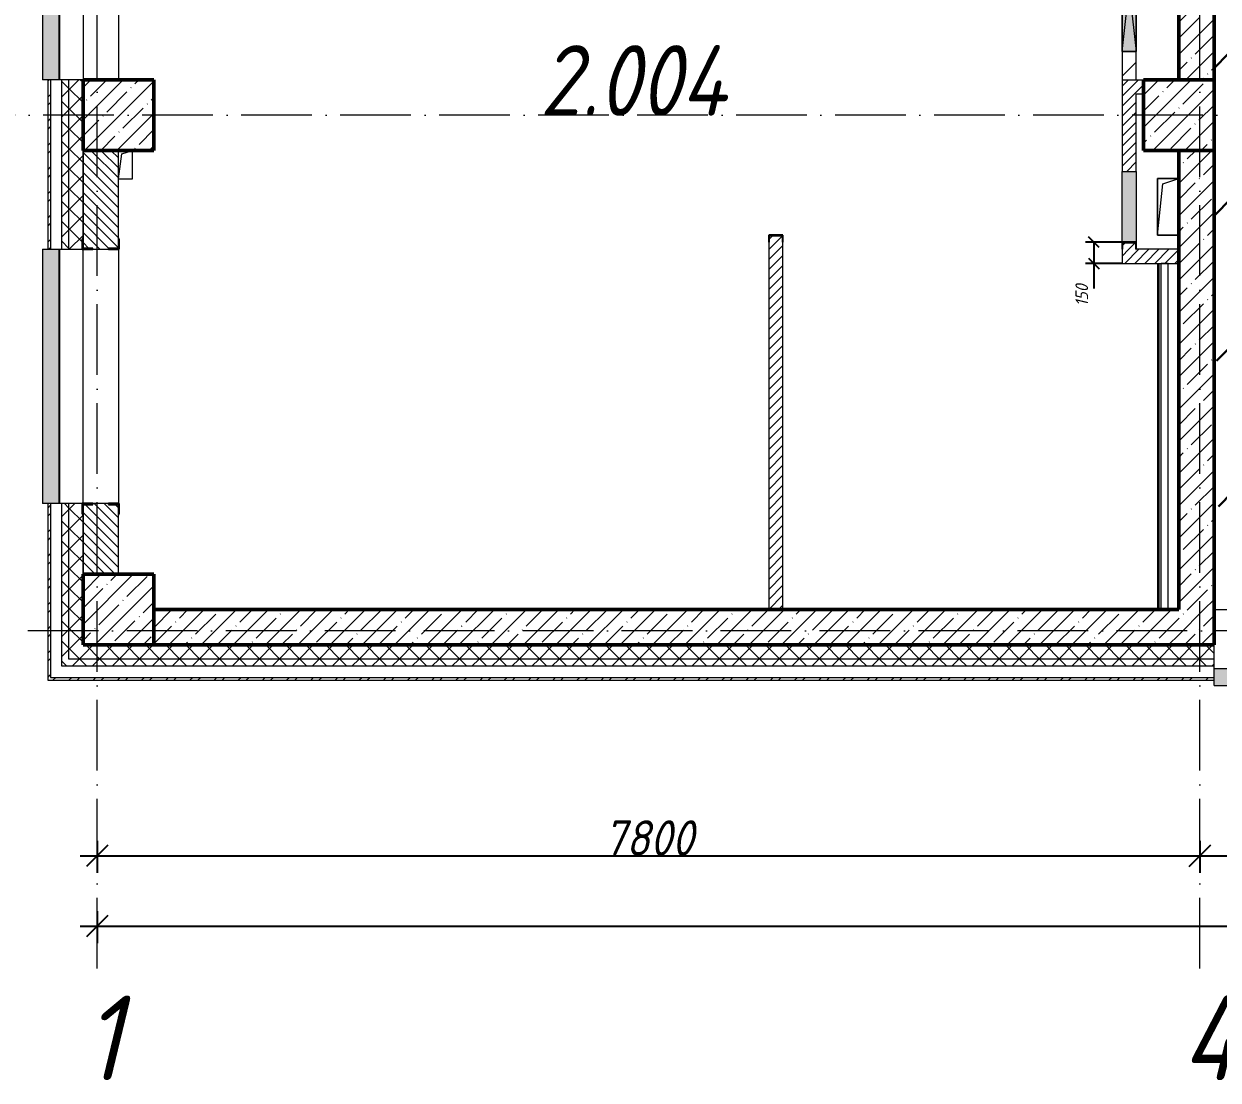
# Model space of a CAD drawing. Header units: millimetres. Extents: x -606178 to 312196, y -19338 to 632709.
# Drawn here: x -267770 to -259323, y 503896 to 511370 of the extents above; entities that cross this region are included whole.
import ezdxf

# ---------------------------------------------------------------- set-up
doc = ezdxf.new("R2010")
doc.units = ezdxf.units.MM
doc.linetypes.add('50_200_ШТРИХ_1Т_ш5_п1_п1_', pattern=[700, 500, -100, 0, -100])
for name, color, linetype, lineweight in [('4) ЛЕстницы', 5, 'Continuous', 30), ('A-____-____-DIMS', 7, 'Continuous', 9), ('A-DETL-GENF-OTLN', 7, 'Continuous', 9), ('A-FLOR-____-OTLN', 7, 'Continuous', 9), ('A-GENM-____-MCUT', 7, 'Continuous', 25), ('A-GENM-____-OTLN', 7, 'Continuous', 9), ('A-GENM-____-OTLN-1', 7, 'Continuous', 25), ('A-GLAZ-____-OTLN', 7, 'Continuous', 9), ('A-WALL-____-MCUT', 7, 'Continuous', 13), ('A-WALL-____-MCUT-1', 7, 'Continuous', 9), ('A-WALL-____-MCUT-2', 7, 'Continuous', 50), ('A-WALL-____-OTLN', 7, 'Continuous', 9), ('A-WALL-____-PATT-1', 7, 'Continuous', 9), ('A-WALL-FNSH-MCUT-1', 7, 'Continuous', 9), ('S-COLS-____-MCUT', 7, 'Continuous', 50), ('S-COLS-____-OTLN', 7, 'Continuous', 9), ('S-GRID-____-IDEN', 7, 'Continuous', 9), ('S-GRID-____-OTLN-1', 7, '50_200_ШТРИХ_1Т_ш5_п1_п1_', 9), ('Марки помещений', 7, 'Continuous', 9)]:
    doc.layers.add(name, color=color, linetype=linetype, lineweight=lineweight)
doc.layers.add('A-GLAZ-____-OTLN-1', color=7, linetype='Continuous', lineweight=9, true_color=0xc0c0c0)
doc.styles.add('ISOCPEUR_I_2', font='isocpeui.ttf', dxfattribs={"width": 0.85, "height": 2.3})
doc.styles.add('ISOCPEUR_I_7', font='isocpeui.ttf', dxfattribs={"width": 0.9, "height": 90})
doc.styles.add('ISOCPEUR_I_9', font='isocpeui.ttf', dxfattribs={"width": 0.9, "height": 250})
doc.dimstyles.new('ISO-1_8_0_9К_СРЕДНИЙ_Кладочные_1', dxfattribs={"dimscale": 304.8, "dimtxt": 89.638306, "dimasz": 0.246063, "dimexe": 0.19685, "dimexo": 0, "dimgap": 0, "dimtad": 1, "dimdec": 3, "dimrnd": 0.001, "dimdsep": 46, "dimtxsty": 'ISOCPEUR_I_7', "dimblk1": 'OBLIQUE', "dimblk2": 'OBLIQUE', "dimsah": 1, "dimcen": 0.09, "dimdle": 0.19685, "dimazin": 0, "dimtfac": 1, "dimtdec": 4, "dimtix": 1, "dimtmove": 0, "dimatfit": 3, "dimfxl": 1, "dimtvp": 1, "dimtolj": 1, "dimtzin": 0, "dimarcsym": 2})
doc.dimstyles.new('ISO-2_5_0_9К_БОЛЬШОЙ_ОСИ', dxfattribs={"dimscale": 304.8, "dimtxt": 248.995294, "dimasz": 0.492126, "dimexe": 0.393701, "dimexo": 0, "dimgap": 0, "dimtad": 1, "dimdec": 0, "dimzin": 0, "dimdsep": 46, "dimtxsty": 'ISOCPEUR_I_9', "dimblk1": 'OBLIQUE', "dimblk2": 'OBLIQUE', "dimsah": 1, "dimcen": 0.09, "dimdle": 0.393701, "dimazin": 0, "dimtfac": 1, "dimtdec": 4, "dimtix": 1, "dimtmove": 0, "dimatfit": 3, "dimfxl": 1, "dimtvp": 1, "dimtolj": 1, "dimtzin": 0, "dimarcsym": 2})
pattern_1 = [(45, (-264901.3, 451794.26), (-70.71068, 70.71068), []), (135, (-264901.3, 451794.26), (-70.71068, -70.71068), [])]
pattern_2 = [(45, (-264901.3, 451794.26), (-114.04925, 114.04925), []), (45, (-264787.25, 451794.26), (-114.04925, 114.04925), [201.612, -40.322, 3.353, -36.97])]
pattern_3 = [(45, (-264901.3, 451794.26), (-35.35534, 35.35534), [])]
pattern_4 = [(45, (-264901.3, 451794.26), (-85.53659, 85.53659), []), (45, (-264844.28, 451794.26), (-85.53659, 85.53659), [])]

# ---------------------------------------------------------------- blocks, each defined once
blk = doc.blocks.new('BSC_Колонна _Прямоугольная - 500х500-V21-АР1_План отверстий 2 этажа в осях 1-64_Ю-ЯЯ')
at = {"layer": 'S-COLS-____-OTLN'}
h = blk.add_hatch(dxfattribs=at)
h.set_pattern_fill('FP_30', color=256, style=0, pattern_type=2)
h.set_pattern_definition([(45, (2200, -55431.04), (-114.04925, 114.04925), []), (45, (2314.05, -55431.04), (-114.04925, 114.04925), [201.613, -40.323, 3.353, -36.97])])
h.paths.add_polyline_path([(-250, -250), (250, -250), (250, 250), (-250, 250), (-250, 179.1)], flags=0)
at = {"layer": 'S-COLS-____-MCUT'}
for p, q in [((250, 250), (-250, 250)), ((-250, 250), (-250, -250)), ((250, -250), (250, 250)), ((-250, -250), (250, -250))]:
    blk.add_line(p, q, dxfattribs=at)
blk = doc.blocks.new('BSC_Колонна _Прямоугольная - 500х500-V57-АР1_План отверстий 2 этажа в осях 1-64_Ю-ЯЯ')
at = {"layer": 'S-COLS-____-OTLN'}
h = blk.add_hatch(dxfattribs=at)
h.set_pattern_fill('FP_68', color=256, style=0, pattern_type=2)
h.set_pattern_definition([(45, (2200, -58931.04), (-114.04925, 114.04925), []), (45, (2314.05, -58931.04), (-114.04925, 114.04925), [201.613, -40.323, 3.353, -36.97])])
h.paths.add_polyline_path([(-250, -250), (250, -250), (250, 250), (-250, 250), (-250, -92)], flags=0)
at = {"layer": 'S-COLS-____-MCUT'}
for p, q in [((250, 250), (-250, 250)), ((-250, 250), (-250, -250)), ((250, -250), (250, 250)), ((-250, -250), (250, -250))]:
    blk.add_line(p, q, dxfattribs=at)
blk = doc.blocks.new('BSC_Колонна _Прямоугольная - 500х500-V58-АР1_План отверстий 2 этажа в осях 1-64_Ю-ЯЯ')
at = {"layer": 'S-COLS-____-OTLN'}
h = blk.add_hatch(dxfattribs=at)
h.set_pattern_fill('FP_69', color=256, style=0, pattern_type=2)
h.set_pattern_definition([(45, (-5300, -58931.04), (-114.04925, 114.04925), []), (45, (-5185.95, -58931.04), (-114.04925, 114.04925), [201.613, -40.323, 3.353, -36.97])])
h.paths.add_polyline_path([(-250, -250), (250, -250), (250, 250), (-250, 250)], flags=0)
at = {"layer": 'S-COLS-____-MCUT'}
for p, q in [((250, 250), (-250, 250)), ((-250, 250), (-250, -250)), ((250, -250), (250, 250)), ((-250, -250), (250, -250))]:
    blk.add_line(p, q, dxfattribs=at)
blk = doc.blocks.new('Фахверк_СКБ_Уголок - 250_2700-27497298-АР1_План отверстий 2 этажа в осях 1-64_Ю-ЯЯ')
at = {"layer": 'A-GENM-____-MCUT'}
for p, q in [((200, 181), (125, 181)), ((125, 181), (125, 106)), ((131, 106), (131, 175)), ((131, 175), (200, 175)), ((200, 175), (200, 181)), ((125, 106), (131, 106)), ((131, -6), (125, -6)), ((125, -6), (125, -81)), ((125, -81), (200, -81)), ((131, -75), (131, -6)), ((200, -75), (131, -75)), ((200, -81), (200, -75))]:
    blk.add_line(p, q, dxfattribs=at)
blk = doc.blocks.new('AR_Отверстие Ниша - Лючок-32405778-АР1_План отверстий 2 этажа в осях 1-64_Ю-ЯЯ')
at = {"layer": 'A-GLAZ-____-OTLN'}
blk.add_hatch(color=256, dxfattribs=at).paths.add_polyline_path([(-250, 50), (-250, -50), (250, -50), (250, 50)], flags=0)
for p, q in [((-250, 50), (250, 50)), ((250, 50), (250, -50)), ((250, -50), (-250, -50))]:
    blk.add_line(p, q, dxfattribs=at)
blk = doc.blocks.new('154_Фахверк_СКБ_Швеллер - Тип_100_3960_зеркало-29769493-АР1_План отверстий 2 этажа в осях 1-64_Ю-ЯЯ')
at = {"layer": 'A-GENM-____-MCUT'}
for p, q in [((175, 50), (125, 50)), ((125, 50), (125, -50)), ((128, 47), (175, 47)), ((128, -47), (128, 47)), ((175, 47), (175, 50)), ((125, -50), (175, -50)), ((175, -47), (128, -47)), ((175, -50), (175, -47))]:
    blk.add_line(p, q, dxfattribs=at)
blk = doc.blocks.new('154_Фахверк_СКБ_Швеллер - Тип_100_3960-28331862-АР1_План отверстий 2 этажа в осях 1-64_Ю-ЯЯ')
at = {"layer": 'A-GENM-____-MCUT'}
for p, q in [((175, 50), (125, 50)), ((125, 50), (125, -50)), ((128, 47), (175, 47)), ((128, -47), (128, 47)), ((175, 47), (175, 50)), ((125, -50), (175, -50)), ((175, -47), (128, -47)), ((175, -50), (175, -47))]:
    blk.add_line(p, q, dxfattribs=at)
blk = doc.blocks.new('AR_Отверстие прямоугольное _в плите_ - AR_Отверстие прямоугольное _в плите_-30459278-АР1_План отверстий 2 этажа в осях 1-64_Ю-ЯЯ')
at = {"layer": 'A-GENM-____-OTLN'}
for p, q in [((75, 200), (-75, 200)), ((-75, 200), (-75, -200)), ((-37.5, 162.5), (75, 200)), ((-75, -200), (-37.5, 162.5)), ((-75, -200), (75, -200))]:
    blk.add_line(p, q, dxfattribs=at)
blk = doc.blocks.new('AR_Отверстие прямоугольное _в плите_ - AR_Отверстие прямоугольное _в плите_-V165-АР1_План отверстий 2 этажа в осях 1-64_Ю-ЯЯ')
at = {"layer": 'A-GENM-____-OTLN'}
for p, q in [((50, 100), (-50, 100)), ((-25, 75), (50, 100)), ((50, -100), (50, 100)), ((-50, -100), (-25, 75)), ((-50, -100), (50, -100))]:
    blk.add_line(p, q, dxfattribs=at)
blk = doc.blocks.new('Отлив_СКБ - Отлив витража_120_НВФ-31885283-АР1_План отверстий 2 этажа в осях 1-64_Ю-ЯЯ')
at = {"layer": 'A-GLAZ-____-OTLN-1'}
for points in [[(426.1, -2), (1000, -2), (1000, 0), (0, 0), (0, -2)], [(426.1, -120), (1000, -120), (1000, -2), (0, -2), (0, -120)]]:
    blk.add_hatch(color=256, dxfattribs=at).paths.add_polyline_path(points, flags=0)
at = {"layer": 'A-GLAZ-____-OTLN'}
for p, q in [((0, 0), (1000, 0)), ((1000, -2), (0, -2)), ((0, -120), (0, -83)), ((1000, -83), (1000, -120)), ((0, -120), (1000, -120))]:
    blk.add_line(p, q, dxfattribs=at)
blk = doc.blocks.new('Отлив_СКБ - Отлив витража_120_НВФ-31885689-АР1_План отверстий 2 этажа в осях 1-64_Ю-ЯЯ')
at = {"layer": 'A-GLAZ-____-OTLN-1'}
for points in [[(1800, 2), (1800, 120), (0, 120), (0, 2), (737.3, 2)], [(1800, 0), (1800, 2), (0, 2), (0, 0), (737.3, 0)]]:
    blk.add_hatch(color=256, dxfattribs=at).paths.add_polyline_path(points, flags=0)
at = {"layer": 'A-GLAZ-____-OTLN'}
for p, q in [((0, 83), (0, 120)), ((1800, 120), (0, 120)), ((1800, 120), (1800, 83)), ((0, 2), (1800, 2)), ((1800, 0), (0, 0))]:
    blk.add_line(p, q, dxfattribs=at)
blk = doc.blocks.new('AR_Отверстие прямоугольное _в стене_ - AR_Отверстие прямоугольное _в стене__ОВ-36801996-АР1_План отверстий 2 этажа в осях 1-64_Ю-ЯЯ')
at = {"layer": 'A-GLAZ-____-OTLN'}
blk.add_hatch(color=256, dxfattribs=at).paths.add_polyline_path([(-450, -50), (450, -50), (450, 50), (-450, 50)], flags=0)
at = {"layer": 'A-DETL-GENF-OTLN'}
for p, q in [((-450, -50), (-450, 50)), ((-450, 50), (450, 50)), ((450, 50), (-450, -50)), ((-450, 50), (450, -50)), ((450, 50), (-450, 50)), ((-450, 50), (-450, -50)), ((450, 50), (450, -50)), ((450, -50), (450, 50)), ((450, -50), (-450, -50)), ((-450, -50), (450, -50))]:
    blk.add_line(p, q, dxfattribs=at)
blk = doc.blocks.new('_Oblique')
at = {"color": 0, "linetype": 'ByBlock', "lineweight": -2}
blk.add_line((-0.5, -0.5), (0.5, 0.5), dxfattribs=at)
blk = doc.blocks.new('*D4819')
at = {"layer": 'A-____-____-DIMS', "color": 0, "lineweight": -2, "transparency": 16777216}
for p, q in [((-267251.3, 505588.8), (-267251.3, 505362.7)), ((-259451.3, 505588.8), (-259451.3, 505362.7)), ((-267371.3, 505482.7), (-259331.3, 505482.7))]:
    blk.add_line(p, q, dxfattribs=at)
at = {"layer": 'Defpoints', "color": 0, "transparency": 16777216}
for p in [(-267251.3, 505588.8), (-259451.3, 505588.8), (-259451.3, 505482.7)]:
    blk.add_point(p, dxfattribs=at)
at = {"layer": 'A-____-____-DIMS', "color": 0, "lineweight": -2, "transparency": 16777216, "xscale": 150, "yscale": 150, "zscale": 150, "rotation": 180}
blk.add_blockref('_Oblique', (-267251.3, 505482.7), dxfattribs=at)
at = {"layer": 'A-____-____-DIMS', "color": 0, "lineweight": -2, "transparency": 16777216, "xscale": 150, "yscale": 150, "zscale": 150}
blk.add_blockref('_Oblique', (-259451.3, 505482.7), dxfattribs=at)
at = {"layer": 'A-____-____-DIMS', "color": 0, "transparency": 16777216, "insert": (-263351.3, 505609.3), "char_height": 250, "width": 758.478, "attachment_point": 5, "style": 'ISOCPEUR_I_9'}
blk.add_mtext('\\A1;7800', dxfattribs=at)
blk = doc.blocks.new('*D4820')
at = {"layer": 'A-____-____-DIMS', "color": 0, "lineweight": -2, "transparency": 16777216}
for p, q in [((-259451.3, 505588.8), (-259451.3, 505362.7)), ((-257151.3, 505588.8), (-257151.3, 505362.7)), ((-259571.3, 505482.7), (-257031.3, 505482.7))]:
    blk.add_line(p, q, dxfattribs=at)
at = {"layer": 'Defpoints', "color": 0, "transparency": 16777216}
for p in [(-259451.3, 505588.8), (-257151.3, 505588.8), (-257151.3, 505482.7)]:
    blk.add_point(p, dxfattribs=at)
at = {"layer": 'A-____-____-DIMS', "color": 0, "lineweight": -2, "transparency": 16777216, "xscale": 150, "yscale": 150, "zscale": 150, "rotation": 180}
blk.add_blockref('_Oblique', (-259451.3, 505482.7), dxfattribs=at)
at = {"layer": 'A-____-____-DIMS', "color": 0, "lineweight": -2, "transparency": 16777216, "xscale": 150, "yscale": 150, "zscale": 150}
blk.add_blockref('_Oblique', (-257151.3, 505482.7), dxfattribs=at)
at = {"layer": 'A-____-____-DIMS', "color": 0, "transparency": 16777216, "insert": (-258301.3, 505607.7), "char_height": 250, "width": 758.478, "attachment_point": 5, "style": 'ISOCPEUR_I_9'}
blk.add_mtext('\\A1;2300', dxfattribs=at)
blk = doc.blocks.new('*D4789')
at = {"layer": 'A-____-____-DIMS', "color": 0, "lineweight": -2, "transparency": 16777216}
for p, q in [((-267251.3, 505092), (-267251.3, 504865.9)), ((-193851.3, 505092), (-193851.3, 504865.9)), ((-267371.3, 504985.9), (-193731.3, 504985.9))]:
    blk.add_line(p, q, dxfattribs=at)
at = {"layer": 'Defpoints', "color": 0, "transparency": 16777216}
for p in [(-267251.3, 505092), (-193851.3, 505092), (-193851.3, 504985.9)]:
    blk.add_point(p, dxfattribs=at)
at = {"layer": 'A-____-____-DIMS', "color": 0, "lineweight": -2, "transparency": 16777216, "xscale": 150, "yscale": 150, "zscale": 150, "rotation": 180}
blk.add_blockref('_Oblique', (-267251.3, 504985.9), dxfattribs=at)
at = {"layer": 'A-____-____-DIMS', "color": 0, "lineweight": -2, "transparency": 16777216, "xscale": 150, "yscale": 150, "zscale": 150}
blk.add_blockref('_Oblique', (-193851.3, 504985.9), dxfattribs=at)
at = {"layer": 'A-____-____-DIMS', "color": 0, "transparency": 16777216, "insert": (-230551.3, 505112.5), "char_height": 250, "width": 971.082, "attachment_point": 5, "style": 'ISOCPEUR_I_9'}
blk.add_mtext('\\A1;73400', dxfattribs=at)
blk = doc.blocks.new('*D4928')
at = {"layer": 'A-____-____-DIMS', "color": 0, "lineweight": -2, "transparency": 16777216}
for p, q in [((-259953.3, 509825.3), (-260261.7, 509825.3)), ((-260201.7, 509825.3), (-260201.7, 509615.3)), ((-260001.3, 509675.3), (-260261.7, 509675.3)), ((-260201.7, 509675.3), (-260201.7, 509496.6))]:
    blk.add_line(p, q, dxfattribs=at)
at = {"layer": 'Defpoints', "color": 0, "transparency": 16777216}
for p in [(-260201.7, 509825.3), (-259953.3, 509825.3), (-260001.3, 509675.3)]:
    blk.add_point(p, dxfattribs=at)
at = {"layer": 'A-____-____-DIMS', "color": 0, "lineweight": -2, "transparency": 16777216, "xscale": 75, "yscale": 75, "zscale": 75}
for p, rotation in [((-260201.7, 509825.3), 90), ((-260201.7, 509675.3), 270)]:
    blk.add_blockref('_Oblique', p, dxfattribs=dict(at, rotation=rotation))
at = {"layer": 'A-____-____-DIMS', "color": 0, "transparency": 16777216, "insert": (-260331.9, 509372.5), "char_height": 90, "width": 368.207, "attachment_point": 1, "rotation": 90, "line_spacing_factor": 1.149209, "style": 'ISOCPEUR_I_7'}
blk.add_mtext('\\A1;150', dxfattribs=at)

msp = doc.modelspace()

# ---------------------------------------------------------------- hatches: boundary and pattern name
at = {"layer": '4) ЛЕстницы'}
h = msp.add_hatch(dxfattribs=at)
h.set_pattern_fill('ANSI31', color=256, scale=230, angle=0.62387284)
h.set_pattern_definition([(45.6239, (-308161, 388080.6), (-521.9565, 510.7117), [])])
h.paths.add_polyline_path([(-259391.9127, 513564.1405), (-257342.0343, 513586.4618), (-257260.3711, 507234.3648), (-259310.2496, 507212.0436)])
at = {"layer": 'A-WALL-____-PATT-1'}
h = msp.add_hatch(dxfattribs=at)
h.set_pattern_fill('FP_3', color=256, style=0, pattern_type=2)
h.set_pattern_definition(pattern_4)
h.paths.add_polyline_path([(-267601.3011, 506725.3011), (-267581.3011, 506725.3011), (-267581.3011, 507975.3011), (-267601.3011, 507975.3011), (-267601.3011, 507404.4386)], flags=0)
h.paths.add_polyline_path([(-267581.3011, 509775.3011), (-267581.3011, 510975.3011), (-267601.3011, 510975.3011), (-267601.3011, 509775.3011)], flags=0)
h.paths.add_polyline_path([(-267581.3011, 512775.3011), (-267581.3011, 513825.3011), (-267601.3011, 513825.3011), (-267601.3011, 512775.3011)], flags=0)
h.paths.add_polyline_path([(-267581.3011, 515625.3011), (-267581.3011, 516775.3011), (-267601.3011, 516775.3011), (-267601.3011, 515625.3011)], flags=0)
h.paths.add_polyline_path([(-267581.3011, 518575.3011), (-267581.3011, 519645.3011), (-267601.3011, 519645.3011), (-267601.3011, 518575.3011)], flags=0)
h = msp.add_hatch(dxfattribs=at)
h.set_pattern_fill('FP_1', color=256, style=0, pattern_type=2)
h.set_pattern_definition(pattern_1)
h.paths.add_polyline_path([(-267501.3011, 506825.3011), (-267451.3011, 506825.3011), (-267451.3011, 507975.3011), (-267501.3011, 507975.3011), (-267501.3011, 507404.4386)], flags=0)
h.paths.add_polyline_path([(-267501.3011, 509775.3011), (-267451.3011, 509775.3011), (-267451.3011, 510975.3011), (-267501.3011, 510975.3011), (-267501.3011, 510633.2633)], flags=0)
h.paths.add_polyline_path([(-267501.3011, 512775.3011), (-267451.3011, 512775.3011), (-267451.3011, 513825.3011), (-267501.3011, 513825.3011)], flags=0)
h.paths.add_polyline_path([(-267451.3011, 515625.3011), (-267451.3011, 516775.3011), (-267501.3011, 516775.3011), (-267501.3011, 515625.3011)], flags=0)
h.paths.add_polyline_path([(-267501.3011, 518575.3011), (-267451.3011, 518575.3011), (-267451.3011, 519475.3011), (-267501.3011, 519475.3011), (-267501.3011, 518705.3251)], flags=0)
h = msp.add_hatch(dxfattribs=at)
h.set_pattern_fill('FP_1', color=256, style=0, pattern_type=2)
h.set_pattern_definition(pattern_1)
h.paths.add_polyline_path([(-267451.3011, 506875.3011), (-267351.3011, 506875.3011), (-267351.3011, 507900.3011), (-267357.3011, 507900.3011), (-267357.3011, 507975.3011), (-267451.3011, 507975.3011), (-267451.3011, 507404.4386)], flags=0)
h.paths.add_polyline_path([(-267351.3011, 510475.3032), (-267351.3011, 510975.3011), (-267451.3011, 510975.3011), (-267451.3011, 510475.3011)], flags=0)
h.paths.add_polyline_path([(-267357.3011, 509775.3011), (-267357.3011, 509850.3011), (-267351.3011, 509850.3011), (-267351.3011, 510475.3032), (-267451.3011, 510475.3011), (-267451.3011, 509775.3011)], flags=0)
h.paths.add_polyline_path([(-267357.3011, 512775.3011), (-267357.3011, 512850.3011), (-267351.3011, 512850.3011), (-267351.3011, 513825.3011), (-267451.3011, 513825.3011), (-267451.3011, 512775.3011)], flags=0)
h.paths.add_polyline_path([(-267357.3011, 515625.3011), (-267357.3011, 515700.3011), (-267351.3011, 515700.3011), (-267351.3011, 516700.3011), (-267357.3011, 516700.3011), (-267357.3011, 516775.3011), (-267451.3011, 516775.3011), (-267451.3011, 515625.3011)], flags=0)
h.paths.add_polyline_path([(-267451.3011, 518575.3011), (-267357.3011, 518575.3011), (-267357.3011, 518650.3011), (-267351.3011, 518650.3011), (-267351.3011, 519475.3011), (-267451.3011, 519475.3011), (-267451.3011, 518705.3251)], flags=0)
h = msp.add_hatch(dxfattribs=at)
h.set_pattern_fill('FP_4', color=256, style=0, pattern_type=2)
h.set_pattern_definition([(45, (-264901.3, 451794.26), (-84.85281, 84.85281), [])])
h.paths.add_polyline_path([(-259901.3011, 510975.3011), (-259901.3011, 511175.3011), (-260001.3011, 511175.3011), (-260001.3011, 510975.3011)], flags=0)
h.paths.add_polyline_path([(-259901.3011, 512075.3011), (-259901.3011, 512375.3011), (-260001.3011, 512375.3011), (-260001.3011, 512075.3011), (-259916.6857, 512075.3011)], flags=0)
h.paths.add_polyline_path([(-259901.3011, 512675.3011), (-259901.3011, 513625.3011), (-260001.3011, 513625.3011), (-260001.3011, 512675.3011), (-259925.3011, 512675.3011)], flags=0)
h = msp.add_hatch(dxfattribs=at)
h.set_pattern_fill('FP_13', color=256, style=0, pattern_type=2)
h.set_pattern_definition(pattern_2)
h.paths.add_polyline_path([(-259351.3011, 510975.3011), (-259351.3011, 513325.3011), (-259601.3011, 513325.3011), (-259601.3011, 510975.3011)], flags=0)
h = msp.add_hatch(dxfattribs=at)
h.set_pattern_fill('FP_5', color=256, style=0, pattern_type=2)
h.set_pattern_definition(pattern_3)
h.paths.add_polyline_path([(-259901.3011, 510875.3011), (-259851.3011, 510875.3011), (-259851.3011, 510975.3011), (-260001.3011, 510975.3011), (-260001.3011, 510875.3011)], flags=0)
h = msp.add_hatch(dxfattribs=at)
h.set_pattern_fill('FP_5', color=256, style=0, pattern_type=2)
h.set_pattern_definition(pattern_3)
h.paths.add_polyline_path([(-259904.3011, 509775.3011), (-259904.3011, 509822.3011), (-259998.3011, 509822.3011), (-259998.3011, 509775.3011), (-259951.3011, 509775.3011)], flags=0)
h.paths.add_polyline_path([(-260001.3011, 510325.3011), (-259901.3011, 510325.3011), (-259901.3011, 510875.3011), (-260001.3011, 510875.3011)], flags=0)
h = msp.add_hatch(dxfattribs=at)
h.set_pattern_fill('FP_6', color=256, style=0, pattern_type=2)
h.set_pattern_definition([(135, (-264901.3, 451794.26), (-35.35534, -35.35534), [])])
h.paths.add_polyline_path([(-267351.3011, 507475.3011), (-267101.3011, 507475.3011), (-267101.3011, 507969.3011), (-267170.3011, 507969.3011), (-267170.3011, 507975.3011), (-267282.3011, 507975.3011), (-267282.3011, 507969.3011), (-267351.3011, 507969.3011), (-267351.3011, 507900.3011)], flags=0)
h.paths.add_polyline_path([(-267282.3011, 509775.3011), (-267170.3011, 509775.3011), (-267170.3011, 509781.3011), (-267101.3011, 509781.3011), (-267101.3011, 510475.3011), (-267351.3011, 510475.3011), (-267351.3011, 509781.3011), (-267282.3011, 509781.3011)], flags=0)
h = msp.add_hatch(dxfattribs=at)
h.set_pattern_fill('FP_13', color=256, style=0, pattern_type=2)
h.set_pattern_definition(pattern_2)
h.paths.add_polyline_path([(-259351.3011, 507225.3011), (-259351.3011, 510475.3011), (-259601.3011, 510475.3011), (-259601.3011, 507225.3011)], flags=0)
h = msp.add_hatch(dxfattribs=at)
h.set_pattern_fill('FP_5', color=256, style=0, pattern_type=2)
h.set_pattern_definition(pattern_3)
h.paths.add_polyline_path([(-262501.3011, 507225.3011), (-262401.3011, 507225.3011), (-262401.3011, 509825.3011), (-262404.3011, 509825.3011), (-262404.3011, 509872.3011), (-262498.3011, 509872.3011), (-262498.3011, 509825.3011), (-262501.3011, 509825.3011)], flags=0)
h = msp.add_hatch(dxfattribs=at)
h.set_pattern_fill('FP_5', color=256, style=0, pattern_type=2)
h.set_pattern_definition(pattern_3)
h.paths.add_polyline_path([(-259901.3011, 509675.3011), (-259601.3011, 509675.3011), (-259601.3011, 509775.3011), (-260001.3011, 509775.3011), (-260001.3011, 509675.3011), (-259904.3011, 509675.3011)], flags=0)
h = msp.add_hatch(dxfattribs=at)
h.set_pattern_fill('FP_13', color=256, style=0, pattern_type=2)
h.set_pattern_definition(pattern_2)
h.paths.add_polyline_path([(-259601.3011, 506975.3011), (-259601.3011, 507225.3011), (-266851.3011, 507225.3011), (-266851.3011, 506975.3011), (-261381.4809, 506975.3011)], flags=0)
h = msp.add_hatch(dxfattribs=at)
h.set_pattern_fill('FP_13', color=256, style=0, pattern_type=2)
h.set_pattern_definition(pattern_2)
h.paths.add_polyline_path([(-251851.3011, 506975.3011), (-251851.3011, 507225.3011), (-258351.3011, 507225.3011), (-258351.3011, 506975.3011), (-252543.9775, 506975.3011)], flags=0)
h.paths.add_polyline_path([(-259601.3011, 506975.3011), (-259351.3011, 506975.3011), (-259351.3011, 507225.3011), (-259601.3011, 507225.3011)], flags=0)
h = msp.add_hatch(dxfattribs=at)
h.set_pattern_fill('FP_1', color=256, style=0, pattern_type=2)
h.set_pattern_definition(pattern_1)
h.paths.add_polyline_path([(-190681.4541, 506875.3011), (-190601.3011, 506875.3011), (-190601.3011, 506975.3011), (-196951.3011, 506975.3011), (-196951.3011, 506875.3011), (-194216.4555, 506875.3011)], flags=0)
h.paths.add_polyline_path([(-199901.3011, 506875.3011), (-197951.3011, 506875.3011), (-197951.3011, 506975.3011), (-199826.3011, 506975.3011), (-199826.3011, 506969.3011), (-199901.3011, 506969.3011)], flags=0)
h.paths.add_polyline_path([(-200901.3011, 506875.3011), (-200901.3011, 506969.3011), (-200976.3011, 506969.3011), (-200976.3011, 506975.3011), (-201926.3011, 506975.3011), (-201926.3011, 506969.3011), (-202001.3011, 506969.3011), (-202001.3011, 506875.3011), (-201286.4581, 506875.3011)], flags=0)
h.paths.add_polyline_path([(-204821.4595, 506875.3011), (-203801.3011, 506875.3011), (-203801.3011, 506969.3011), (-203876.3011, 506969.3011), (-203876.3011, 506975.3011), (-204926.3011, 506975.3011), (-204926.3011, 506969.3011), (-205001.3011, 506969.3011), (-205001.3011, 506875.3011), (-204926.3011, 506875.3011)], flags=0)
h.paths.add_polyline_path([(-206801.3011, 506875.3011), (-206801.3011, 506969.3011), (-206876.3011, 506969.3011), (-206876.3011, 506975.3011), (-207926.3011, 506975.3011), (-207926.3011, 506969.3011), (-208001.3011, 506969.3011), (-208001.3011, 506875.3011), (-207472.7105, 506875.3011)], flags=0)
h.paths.add_polyline_path([(-210565.8367, 506875.3011), (-209801.3011, 506875.3011), (-209801.3011, 506969.3011), (-209876.3011, 506969.3011), (-209876.3011, 506975.3011), (-210926.3011, 506975.3011), (-210926.3011, 506969.3011), (-211001.3011, 506969.3011), (-211001.3011, 506875.3011), (-210651.3011, 506875.3011)], flags=0)
h.paths.add_polyline_path([(-212876.3011, 506875.3011), (-212801.3011, 506875.3011), (-212801.3011, 506969.3011), (-212876.3011, 506969.3011), (-212876.3011, 506975.3011), (-213926.3011, 506975.3011), (-213926.3011, 506969.3011), (-214001.3011, 506969.3011), (-214001.3011, 506875.3011), (-213658.9628, 506875.3011)], flags=0)
h.paths.add_polyline_path([(-217001.3011, 506875.3011), (-215801.3011, 506875.3011), (-215801.3011, 506969.3011), (-215876.3011, 506969.3011), (-215876.3011, 506975.3011), (-216926.3011, 506975.3011), (-216926.3011, 506969.3011), (-217001.3011, 506969.3011)], flags=0)
h.paths.add_polyline_path([(-222426.3011, 506875.3011), (-222351.3011, 506875.3011), (-222351.3011, 506969.3011), (-222426.3011, 506969.3011), (-222426.3011, 506975.3011), (-223476.3011, 506975.3011), (-223476.3011, 506969.3011), (-223551.3011, 506969.3011), (-223551.3011, 506875.3011), (-222496.4662, 506875.3011)], flags=0)
h.paths.add_polyline_path([(-220476.3011, 506875.3011), (-218801.3011, 506875.3011), (-218801.3011, 506969.3011), (-218876.3011, 506969.3011), (-218876.3011, 506975.3011), (-220476.3011, 506975.3011), (-220476.3011, 506969.3011), (-220551.3011, 506969.3011), (-220551.3011, 506875.3011)], flags=0)
h.paths.add_polyline_path([(-225426.3011, 506875.3011), (-225351.3011, 506875.3011), (-225351.3011, 506969.3011), (-225426.3011, 506969.3011), (-225426.3011, 506975.3011), (-226476.3011, 506975.3011), (-226476.3011, 506969.3011), (-226551.3011, 506969.3011), (-226551.3011, 506875.3011), (-225701.3011, 506875.3011)], flags=0)
h.paths.add_polyline_path([(-228351.3011, 506875.3011), (-228351.3011, 506969.3011), (-228426.3011, 506969.3011), (-228426.3011, 506975.3011), (-229476.3011, 506975.3011), (-229476.3011, 506969.3011), (-229551.3011, 506969.3011), (-229551.3011, 506875.3011), (-228682.7185, 506875.3011)], flags=0)
h.paths.add_polyline_path([(-232551.3011, 506875.3011), (-231351.3011, 506875.3011), (-231351.3011, 506969.3011), (-231426.3011, 506969.3011), (-231426.3011, 506975.3011), (-232476.3011, 506975.3011), (-232476.3011, 506969.3011), (-232551.3011, 506969.3011)], flags=0)
h.paths.add_polyline_path([(-234351.3011, 506875.3011), (-234351.3011, 506969.3011), (-234426.3011, 506969.3011), (-234426.3011, 506975.3011), (-235476.3011, 506975.3011), (-235476.3011, 506969.3011), (-235551.3011, 506969.3011), (-235551.3011, 506875.3011), (-234426.3011, 506875.3011)], flags=0)
h.paths.add_polyline_path([(-238201.3011, 506875.3011), (-237351.3011, 506875.3011), (-237351.3011, 506969.3011), (-237426.3011, 506969.3011), (-237426.3011, 506975.3011), (-238476.3011, 506975.3011), (-238476.3011, 506969.3011), (-238551.3011, 506969.3011), (-238551.3011, 506875.3011), (-238403.9722, 506875.3011)], flags=0)
h.paths.add_polyline_path([(-240351.3011, 506875.3011), (-240351.3011, 506969.3011), (-240426.3011, 506969.3011), (-240426.3011, 506975.3011), (-241476.3011, 506975.3011), (-241476.3011, 506969.3011), (-241551.3011, 506969.3011), (-241551.3011, 506875.3011), (-241055.2232, 506875.3011)], flags=0)
h.paths.add_polyline_path([(-243351.3011, 506875.3011), (-243351.3011, 506969.3011), (-243426.3011, 506969.3011), (-243426.3011, 506975.3011), (-244476.3011, 506975.3011), (-244476.3011, 506969.3011), (-244551.3011, 506969.3011), (-244551.3011, 506875.3011), (-243426.3011, 506875.3011)], flags=0)
h.paths.add_polyline_path([(-246351.3011, 506875.3011), (-246351.3011, 506969.3011), (-246426.3011, 506969.3011), (-246426.3011, 506975.3011), (-247476.3011, 506975.3011), (-247476.3011, 506969.3011), (-247551.3011, 506969.3011), (-247551.3011, 506875.3011), (-246357.7252, 506875.3011)], flags=0)
h.paths.add_polyline_path([(-248551.3011, 506875.3011), (-248551.3011, 506969.3011), (-248626.3011, 506969.3011), (-248626.3011, 506975.3011), (-258351.3011, 506975.3011), (-258351.3011, 506875.3011), (-249008.9762, 506875.3011)], flags=0)
h.paths.add_polyline_path([(-259351.3011, 506875.3011), (-259351.3011, 506975.3011), (-267351.3011, 506975.3011), (-267351.3011, 506875.3011), (-261381.4809, 506875.3011)], flags=0)
h = msp.add_hatch(dxfattribs=at)
h.set_pattern_fill('FP_1', color=256, style=0, pattern_type=2)
h.set_pattern_definition(pattern_1)
h.paths.add_polyline_path([(-190601.3011, 506825.3011), (-190601.3011, 506875.3011), (-196951.3011, 506875.3011), (-196951.3011, 506825.3011), (-190681.4541, 506825.3011)], flags=0)
h.paths.add_polyline_path([(-197951.3011, 506825.3011), (-197951.3011, 506875.3011), (-199901.3011, 506875.3011), (-199901.3011, 506825.3011), (-199518.9575, 506825.3011)], flags=0)
h.paths.add_polyline_path([(-200901.3011, 506825.3011), (-200901.3011, 506875.3011), (-202001.3011, 506875.3011), (-202001.3011, 506825.3011), (-201286.4581, 506825.3011)], flags=0)
h.paths.add_polyline_path([(-203801.3011, 506825.3011), (-203801.3011, 506875.3011), (-205001.3011, 506875.3011), (-205001.3011, 506825.3011), (-204821.4595, 506825.3011)], flags=0)
h.paths.add_polyline_path([(-206801.3011, 506825.3011), (-206801.3011, 506875.3011), (-208001.3011, 506875.3011), (-208001.3011, 506825.3011), (-207472.7105, 506825.3011)], flags=0)
h.paths.add_polyline_path([(-209801.3011, 506825.3011), (-209801.3011, 506875.3011), (-211001.3011, 506875.3011), (-211001.3011, 506825.3011), (-210123.9615, 506825.3011)], flags=0)
h.paths.add_polyline_path([(-214001.3011, 506825.3011), (-212801.3011, 506825.3011), (-212801.3011, 506875.3011), (-214001.3011, 506875.3011)], flags=0)
h.paths.add_polyline_path([(-216310.2138, 506825.3011), (-215801.3011, 506825.3011), (-215801.3011, 506875.3011), (-217001.3011, 506875.3011), (-217001.3011, 506825.3011)], flags=0)
h.paths.add_polyline_path([(-220551.3011, 506825.3011), (-218801.3011, 506825.3011), (-218801.3011, 506875.3011), (-220551.3011, 506875.3011)], flags=0)
h.paths.add_polyline_path([(-223551.3011, 506825.3011), (-222351.3011, 506825.3011), (-222351.3011, 506875.3011), (-223551.3011, 506875.3011)], flags=0)
h.paths.add_polyline_path([(-225351.3011, 506825.3011), (-225351.3011, 506875.3011), (-226551.3011, 506875.3011), (-226551.3011, 506825.3011), (-226031.4675, 506825.3011)], flags=0)
h.paths.add_polyline_path([(-231351.3011, 506825.3011), (-231351.3011, 506875.3011), (-232551.3011, 506875.3011), (-232551.3011, 506825.3011)], flags=0)
h.paths.add_polyline_path([(-229551.3011, 506825.3011), (-228351.3011, 506825.3011), (-228351.3011, 506875.3011), (-229551.3011, 506875.3011)], flags=0)
h.paths.add_polyline_path([(-234351.3011, 506825.3011), (-234351.3011, 506875.3011), (-235551.3011, 506875.3011), (-235551.3011, 506825.3011), (-234868.9708, 506825.3011)], flags=0)
h.paths.add_polyline_path([(-237351.3011, 506825.3011), (-237351.3011, 506875.3011), (-238551.3011, 506875.3011), (-238551.3011, 506825.3011), (-237520.2218, 506825.3011)], flags=0)
h.paths.add_polyline_path([(-241551.3011, 506825.3011), (-240351.3011, 506825.3011), (-240351.3011, 506875.3011), (-241551.3011, 506875.3011)], flags=0)
h.paths.add_polyline_path([(-243351.3011, 506825.3011), (-243351.3011, 506875.3011), (-244551.3011, 506875.3011), (-244551.3011, 506825.3011), (-243706.4742, 506825.3011)], flags=0)
h.paths.add_polyline_path([(-246357.7252, 506825.3011), (-246351.3011, 506825.3011), (-246351.3011, 506875.3011), (-247551.3011, 506875.3011), (-247551.3011, 506825.3011), (-247241.4755, 506825.3011)], flags=0)
h.paths.add_polyline_path([(-248551.3011, 506825.3011), (-248551.3011, 506875.3011), (-258351.3011, 506875.3011), (-258351.3011, 506825.3011), (-249008.9762, 506825.3011)], flags=0)
h.paths.add_polyline_path([(-259351.3011, 506825.3011), (-259351.3011, 506875.3011), (-267451.3011, 506875.3011), (-267451.3011, 506825.3011), (-261381.4809, 506825.3011)], flags=0)
h = msp.add_hatch(dxfattribs=at)
h.set_pattern_fill('FP_3', color=256, style=0, pattern_type=2)
h.set_pattern_definition(pattern_4)
h.paths.add_polyline_path([(-219686.3011, 506725.3011), (-219686.3011, 506745.3011), (-220551.3011, 506745.3011), (-220551.3011, 506725.3011), (-219845.2152, 506725.3011)], flags=0)
h.paths.add_polyline_path([(-222496.4662, 506725.3011), (-222351.3011, 506725.3011), (-222351.3011, 506745.3011), (-223551.3011, 506745.3011), (-223551.3011, 506725.3011)], flags=0)
h.paths.add_polyline_path([(-226031.4675, 506725.3011), (-225351.3011, 506725.3011), (-225351.3011, 506745.3011), (-226551.3011, 506745.3011), (-226551.3011, 506725.3011)], flags=0)
h.paths.add_polyline_path([(-228351.3011, 506725.3011), (-228351.3011, 506745.3011), (-229551.3011, 506745.3011), (-229551.3011, 506725.3011), (-228682.7185, 506725.3011)], flags=0)
h.paths.add_polyline_path([(-231351.3011, 506725.3011), (-231351.3011, 506745.3011), (-232551.3011, 506745.3011), (-232551.3011, 506725.3011)], flags=0)
h.paths.add_polyline_path([(-234351.3011, 506725.3011), (-234351.3011, 506745.3011), (-235551.3011, 506745.3011), (-235551.3011, 506725.3011), (-234868.9708, 506725.3011)], flags=0)
h.paths.add_polyline_path([(-237520.2218, 506725.3011), (-237351.3011, 506725.3011), (-237351.3011, 506745.3011), (-238551.3011, 506745.3011), (-238551.3011, 506725.3011), (-238403.9722, 506725.3011)], flags=0)
h.paths.add_polyline_path([(-240351.3011, 506725.3011), (-240351.3011, 506745.3011), (-241551.3011, 506745.3011), (-241551.3011, 506725.3011), (-241055.2232, 506725.3011)], flags=0)
h.paths.add_polyline_path([(-243706.4742, 506725.3011), (-243351.3011, 506725.3011), (-243351.3011, 506745.3011), (-244551.3011, 506745.3011), (-244551.3011, 506725.3011)], flags=0)
h.paths.add_polyline_path([(-247551.3011, 506725.3011), (-246351.3011, 506725.3011), (-246351.3011, 506745.3011), (-247551.3011, 506745.3011)], flags=0)
h.paths.add_polyline_path([(-248551.3011, 506725.3011), (-248551.3011, 506745.3011), (-258351.3011, 506745.3011), (-258351.3011, 506725.3011), (-249008.9762, 506725.3011)], flags=0)
h.paths.add_polyline_path([(-259351.3011, 506725.3011), (-259351.3011, 506745.3011), (-267581.3011, 506745.3011), (-267581.3011, 506725.3011), (-261381.4809, 506725.3011)], flags=0)

# ---------------------------------------------------------------- linework, layer by layer
at = {"layer": 'A-FLOR-____-OTLN'}
for p, q in [((-259751.3011, 510275.3011), (-259601.3011, 510275.3011)), ((-259751.3011, 509875.3011), (-259751.3011, 510275.3011)), ((-259601.3011, 509875.3011), (-259751.3011, 509875.3011))]:
    msp.add_line(p, q, dxfattribs=at)
at = {"layer": 'A-WALL-____-MCUT'}
for p, q in [((-267351.3011, 510975.3011), (-267581.3011, 510975.3011)), ((-267581.3011, 510975.3011), (-267581.3011, 509775.3011)), ((-267101.3011, 509850.3011), (-267101.3011, 510475.3011)), ((-267581.3011, 509775.3011), (-267357.3011, 509775.3011)), ((-267282.3011, 509775.3011), (-267170.3011, 509775.3011)), ((-259676.3011, 509675.3011), (-259726.3011, 509675.3011)), ((-259726.3011, 507225.3011), (-259726.3011, 509675.3011)), ((-259676.3011, 507225.3011), (-259676.3011, 509675.3011)), ((-267357.3011, 507975.3011), (-267581.3011, 507975.3011)), ((-267581.3011, 507975.3011), (-267581.3011, 506745.3011)), ((-267170.3011, 507975.3011), (-267282.3011, 507975.3011)), ((-267101.3011, 507475.3011), (-267101.3011, 507900.3011)), ((-259351.3011, 506745.3011), (-259351.3011, 506975.3011)), ((-267581.3011, 506745.3011), (-259351.3011, 506745.3011))]:
    msp.add_line(p, q, dxfattribs=at)
at = {"layer": 'A-WALL-____-MCUT-1'}
for p, q in [((-267501.3011, 509775.3011), (-267501.3011, 510975.3011)), ((-267451.3011, 509775.3011), (-267451.3011, 510975.3011)), ((-267351.3011, 510475.3011), (-267351.3011, 509850.3011)), ((-267351.3011, 509850.3011), (-267351.3011, 510475.3011)), ((-259738.8011, 507225.3011), (-259738.8011, 509675.3011)), ((-267501.3011, 506825.3011), (-267501.3011, 507975.3011)), ((-267451.3011, 506875.3011), (-267451.3011, 507975.3011)), ((-267351.3011, 507900.3011), (-267351.3011, 507475.3011)), ((-267351.3011, 507475.3011), (-267351.3011, 507900.3011)), ((-259351.3011, 506875.3011), (-267451.3011, 506875.3011)), ((-259351.3011, 506825.3011), (-267501.3011, 506825.3011))]:
    msp.add_line(p, q, dxfattribs=at)
at = {"layer": 'A-WALL-____-MCUT-2'}
for p, q in [((-259601.3011, 513325.3011), (-259601.3011, 510975.3011)), ((-259351.3011, 510975.3011), (-259351.3011, 513325.3011)), ((-259601.3011, 510475.3011), (-259601.3011, 507225.3011)), ((-259351.3011, 506975.3011), (-259351.3011, 510475.3011)), ((-259601.3011, 507225.3011), (-266851.3011, 507225.3011)), ((-266851.3011, 506975.3011), (-259351.3011, 506975.3011)), ((-259601.3011, 506975.3011), (-259351.3011, 506975.3011))]:
    msp.add_line(p, q, dxfattribs=at)
at = {"layer": 'A-WALL-____-OTLN'}
for p, q in [((-267351.3011, 512775.3011), (-267351.3011, 510975.3011)), ((-267101.3011, 512775.3011), (-267101.3011, 510975.3011)), ((-267351.3011, 507975.3011), (-267351.3011, 509775.3011)), ((-267101.3011, 509775.3011), (-267101.3011, 507975.3011)), ((-259351.3011, 507225.3011), (-258351.3011, 507225.3011))]:
    msp.add_line(p, q, dxfattribs=at)
at = {"layer": 'A-WALL-FNSH-MCUT-1'}
for p, q in [((-260001.3011, 511175.3011), (-260001.3011, 510325.3011)), ((-259901.3011, 510975.3011), (-259901.3011, 511175.3011)), ((-267601.3011, 510975.3011), (-267601.3011, 509775.3011)), ((-267581.3011, 510975.3011), (-267601.3011, 510975.3011)), ((-260001.3011, 510975.3011), (-259851.3011, 510975.3011)), ((-259901.3011, 510325.3011), (-259901.3011, 510875.3011)), ((-259901.3011, 510875.3011), (-259851.3011, 510875.3011)), ((-262501.3011, 509825.3011), (-262501.3011, 507225.3011)), ((-262401.3011, 507225.3011), (-262401.3011, 509825.3011)), ((-267601.3011, 509775.3011), (-267581.3011, 509775.3011)), ((-260001.3011, 509775.3011), (-260001.3011, 509675.3011)), ((-259601.3011, 509775.3011), (-259901.3011, 509775.3011)), ((-260001.3011, 509675.3011), (-259601.3011, 509675.3011)), ((-259751.3011, 509675.3011), (-259751.3011, 507225.3011)), ((-267601.3011, 507975.3011), (-267601.3011, 506725.3011)), ((-267581.3011, 507975.3011), (-267601.3011, 507975.3011)), ((-267601.3011, 506725.3011), (-259351.3011, 506725.3011)), ((-259351.3011, 506725.3011), (-259351.3011, 506745.3011))]:
    msp.add_line(p, q, dxfattribs=at)
at = {"layer": 'S-GRID-____-OTLN-1'}
for p, q in [((-267251.3011, 504685.847), (-267251.3011, 542687.1106)), ((-259451.3011, 504685.847), (-259451.3011, 542687.1106)), ((-189421.2606, 510725.3011), (-269570.0713, 510725.3011)), ((-160826.8945, 507075.3011), (-269570.0713, 507075.3011))]:
    msp.add_line(p, q, dxfattribs=at)

# ---------------------------------------------------------------- block references
at = {"layer": 'A-GENM-____-OTLN'}
for name, p in [('AR_Отверстие прямоугольное _в плите_ - AR_Отверстие прямоугольное _в плите_-V165-АР1_План отверстий 2 этажа в осях 1-64_Ю-ЯЯ', (-267051.3011, 510374.9536)), ('AR_Отверстие прямоугольное _в плите_ - AR_Отверстие прямоугольное _в плите_-30459278-АР1_План отверстий 2 этажа в осях 1-64_Ю-ЯЯ', (-259676.3011, 510075.3011))]:
    msp.add_blockref(name, p, dxfattribs=at)
at = {"layer": 'A-GENM-____-OTLN-1'}
for name, p, rotation in [('154_Фахверк_СКБ_Швеллер - Тип_100_3960-28331862-АР1_План отверстий 2 этажа в осях 1-64_Ю-ЯЯ', (-262451.3011, 510000.3011), 269.9999999999999), ('Фахверк_СКБ_Уголок - 250_2700-27497298-АР1_План отверстий 2 этажа в осях 1-64_Ю-ЯЯ', (-267176.3011, 509650.3011), 89.99999999999991), ('154_Фахверк_СКБ_Швеллер - Тип_100_3960_зеркало-29769493-АР1_План отверстий 2 этажа в осях 1-64_Ю-ЯЯ', (-259951.3011, 509950.3011), 269.9999999999999), ('Фахверк_СКБ_Уголок - 250_2700-27497298-АР1_План отверстий 2 этажа в осях 1-64_Ю-ЯЯ', (-267276.3011, 508100.3011), 269.9999999999999)]:
    msp.add_blockref(name, p, dxfattribs=dict(at, rotation=rotation))
at = {"layer": 'A-GLAZ-____-OTLN'}
for name, p, rotation in [('Отлив_СКБ - Отлив витража_120_НВФ-31885689-АР1_План отверстий 2 этажа в осях 1-64_Ю-ЯЯ', (-267518.3011, 510975.3011), 90), ('AR_Отверстие прямоугольное _в стене_ - AR_Отверстие прямоугольное _в стене__ОВ-36801996-АР1_План отверстий 2 этажа в осях 1-64_Ю-ЯЯ', (-259951.3011, 511625.3011), 90.0000000000001), ('AR_Отверстие Ниша - Лючок-32405778-АР1_План отверстий 2 этажа в осях 1-64_Ю-ЯЯ', (-259951.3011, 510075.3011), 89.9999999999999), ('Отлив_СКБ - Отлив витража_120_НВФ-31885689-АР1_План отверстий 2 этажа в осях 1-64_Ю-ЯЯ', (-267518.3011, 507975.3011), 90)]:
    msp.add_blockref(name, p, dxfattribs=dict(at, rotation=rotation))
msp.add_blockref('Отлив_СКБ - Отлив витража_120_НВФ-31885283-АР1_План отверстий 2 этажа в осях 1-64_Ю-ЯЯ', (-259351.3011, 506808.3011), dxfattribs=at)
at = {"layer": 'S-COLS-____-OTLN'}
for name, p in [('BSC_Колонна _Прямоугольная - 500х500-V57-АР1_План отверстий 2 этажа в осях 1-64_Ю-ЯЯ', (-267101.3011, 510725.3011)), ('BSC_Колонна _Прямоугольная - 500х500-V58-АР1_План отверстий 2 этажа в осях 1-64_Ю-ЯЯ', (-259601.3011, 510725.3011)), ('BSC_Колонна _Прямоугольная - 500х500-V21-АР1_План отверстий 2 этажа в осях 1-64_Ю-ЯЯ', (-267101.3011, 507225.3011))]:
    msp.add_blockref(name, p, dxfattribs=at)

# ---------------------------------------------------------------- texts
at = {"layer": 'S-GRID-____-IDEN', "char_height": 600, "attachment_point": 1, "style": 'ISOCPEUR_I_9'}
for s, insert, width in [('\\fISOCPEUR|b0|i1|c204|p34|;\\W.9;1', (-267349.1294, 504494.6216), 144.30375), ('\\fISOCPEUR|b0|i1|c204|p34|;\\W.9;4', (-259581.9794, 504494.6216), 223.670812)]:
    msp.add_mtext(s, dxfattribs=dict(at, insert=insert, width=width))
at = {"layer": 'Марки помещений', "insert": (-264120.9642, 511219.805), "char_height": 500, "width": 817.72125, "attachment_point": 1, "style": 'ISOCPEUR_I_2'}
msp.add_mtext('2.004', dxfattribs=at)

# ---------------------------------------------------------------- dimensions: what is measured, and where the dimension line sits
at = {"layer": 'A-____-____-DIMS'}
dim = msp.add_linear_dim(base=(-260201.7356, 509825.3011), p1=(-260001.3011, 509675.3011), p2=(-259953.3278, 509825.3011), angle=90, dimstyle='ISO-1_8_0_9К_СРЕДНИЙ_Кладочные_1', override={"dimpost": '<>', "dimfxl": 157.484716}, dxfattribs=at)
dim.commit()
dim.dimension.update_dxf_attribs({"geometry": '*D4928', "text_midpoint": (-260271.8742, 509496.5783), "dimtype": 160, "text_rotation": 90})
for base, p1, p2, override, picture, middle in [((-259451.3011, 505482.7262), (-267251.3011, 505588.7923), (-259451.3011, 505588.7923), {"dimpost": '<>', "dimfxl": 7800}, '*D4819', (-263351.3011, 505609.3361)), ((-257151.3011, 505482.7262), (-259451.3011, 505588.7923), (-257151.3011, 505588.7923), {"dimpost": '<>', "dimfxl": 2300}, '*D4820', (-258301.3011, 505607.7262)), ((-193851.3011, 504985.926), (-267251.3011, 505091.992), (-193851.3011, 505091.992), {"dimpost": '<>', "dimfxl": 73400}, '*D4789', (-230551.3011, 505112.5358))]:
    dim = msp.add_linear_dim(base=base, p1=p1, p2=p2, dimstyle='ISO-2_5_0_9К_БОЛЬШОЙ_ОСИ', override=override, dxfattribs=at)
    dim.commit()
    dim.dimension.update_dxf_attribs({"geometry": picture, "text_midpoint": middle})

doc.saveas('drawing.dxf')
